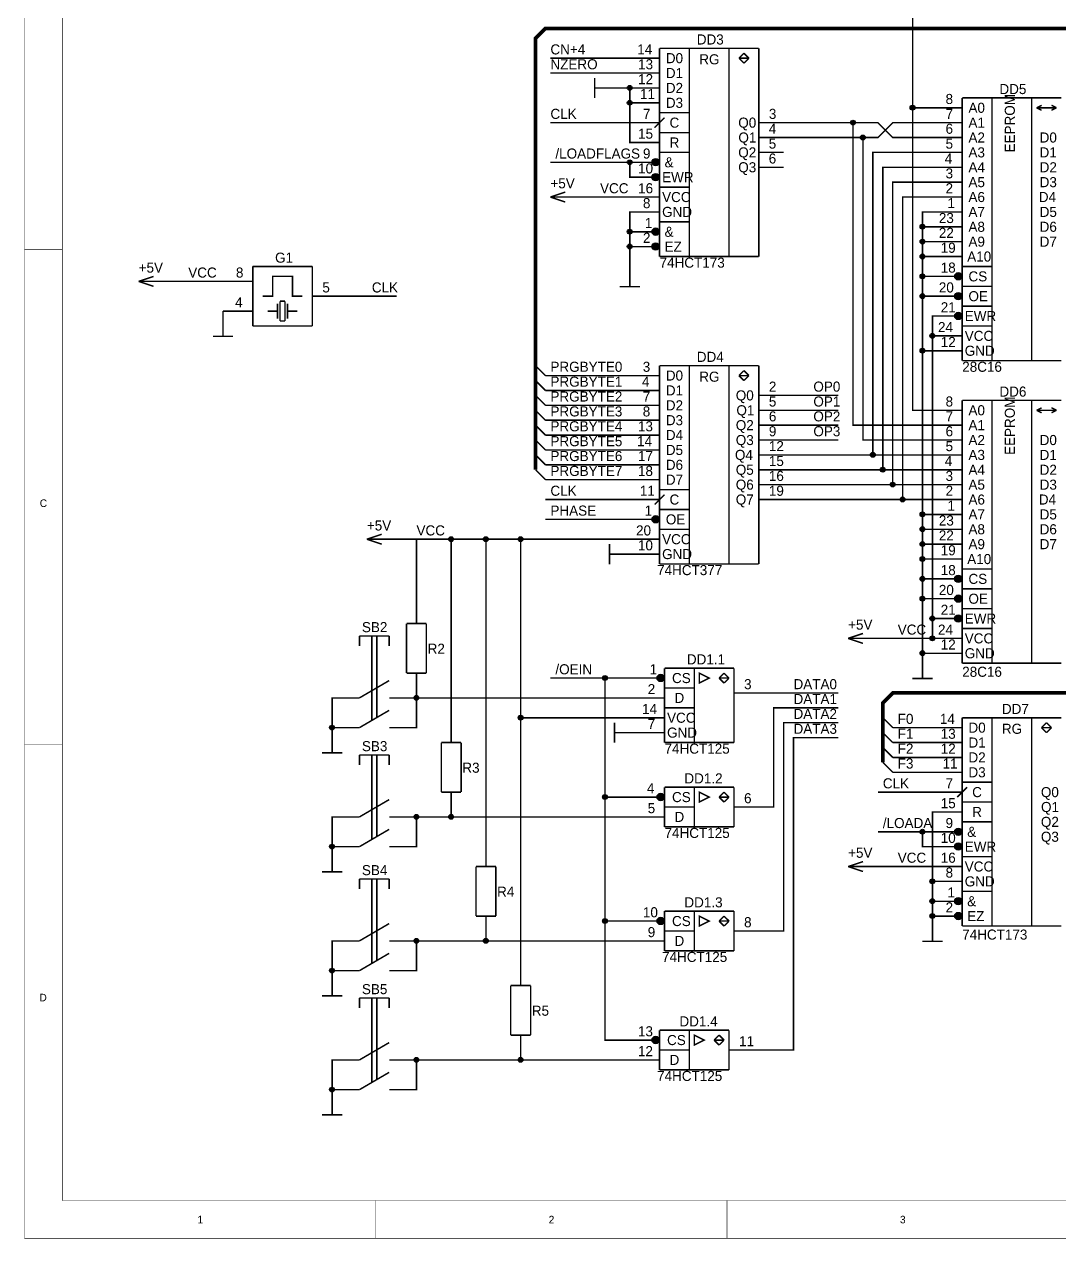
# Model space of a CAD drawing. Header units: millimetres. Extents: x 0 to 566, y 0 to 399.
# Drawn here: x 0 to 208.7, y 0 to 244.8 of the extents above; entities that cross this region are included whole.
import ezdxf

# ---------------------------------------------------------------- set-up
doc = ezdxf.new("R2010")
doc.units = ezdxf.units.MM
doc.layers.add('Sheet', color=255, linetype='Continuous')

msp = doc.modelspace()

# ---------------------------------------------------------------- linework, layer by layer
at = {"layer": 'Sheet'}
for points, const_width in [([(0, 398.78), (566.38, 398.78), (566.38, 0.04), (0, 0.04), (0, 398.78)], 0.0991), ([(7.62, 391.16), (558.76, 391.16), (558.76, 7.66), (7.62, 7.66), (7.62, 391.16)], 0.0991), ([(103, 155), (103, 242), (105, 244), (234, 244), (236, 246), (236, 300)], 0.749), ([(184, 167), (179, 167), (179, 265), (153, 265)], 0.3), ([(128, 240), (128, 198)], 0.3), ([(128, 240), (148, 240)], 0.3), ([(134, 240), (134, 198)], 0.3), ([(142, 240), (142, 198)], 0.3), ([(148, 240), (148, 198)], 0.3), ([(106, 238), (123, 238)], 0.3), ([(128, 238), (123, 238)], 0.3), ([(145, 239), (144, 238), (144, 238)], 0.3), ([(144, 238), (145, 237), (145, 237)], 0.3), ([(144, 238), (146, 238)], 0.3), ([(145, 239), (146, 238), (146, 238)], 0.3), ([(146, 238), (145, 237), (145, 237)], 0.3), ([(106, 235), (123, 235)], 0.3), ([(128, 235), (123, 235)], 0.3), ([(114.92, 234.03), (114.92, 229.97)], 0.3), ([(120, 232), (114.92, 232)], 0.3), ([(122, 232), (120, 232)], 0.3), ([(123, 221), (122, 221), (122, 232)], 0.3), ([(122, 232), (123, 232)], 0.3), ([(128, 232), (123, 232)], 0.3), ([(123, 229), (122, 229)], 0.3), ([(128, 229), (123, 229)], 0.3), ([(184, 228), (179, 228)], 0.3), ([(189, 228), (184, 228)], 0.3), ([(189, 230), (189, 177)], 0.3), ([(189, 230), (209, 230)], 0.3), ([(195, 230), (195, 177)], 0.3), ([(203, 230), (203, 177)], 0.3), ([(204, 228), (205, 228.5)], 0.3), ([(204, 228), (208, 228)], 0.3), ([(204, 228), (205, 227.5)], 0.3), ([(208, 228), (207, 228.5)], 0.3), ([(208, 228), (207, 227.5)], 0.3), ([(129, 226), (128.82, 225.82), (128.65, 225.65), (128.49, 225.49), (128.34, 225.34), (128.2, 225.2), (128.07, 225.07), (127.95, 224.95), (127.84, 224.84), (127.74, 224.74), (127.65, 224.65), (127.57, 224.57), (127.49, 224.49), (127.42, 224.42), (127.36, 224.36), (127.3, 224.3), (127.25, 224.25), (127.21, 224.21), (127.17, 224.17), (127.13, 224.13), (127.11, 224.11), (127.08, 224.08), (127.06, 224.06), (127.04, 224.04), (127.03, 224.03), (127.02, 224.02), (127.01, 224.01), (127.01, 224.01), (127, 224), (127, 224), (127, 224), (127, 224), (127, 224)], 0.3), ([(128, 227), (134, 227)], 0.3), ([(106, 225), (123, 225)], 0.3), ([(128, 225), (123, 225)], 0.3), ([(128, 223), (134, 223)], 0.3), ([(148, 225), (153, 225)], 0.3), ([(184, 222), (175, 222), (172, 225), (153, 225)], 0.3), ([(184, 225), (175, 225), (172, 222), (153, 222)], 0.3), ([(184, 164), (167, 164), (167, 225)], 0.3), ([(189, 225), (184, 225)], 0.3), ([(128, 221), (123, 221)], 0.3), ([(148, 222), (153, 222)], 0.3), ([(184, 161), (169, 161), (169, 222)], 0.3), ([(189, 222), (184, 222)], 0.3), ([(128, 219), (134, 219)], 0.3), ([(148, 219), (153, 219)], 0.3), ([(184, 219), (171, 219), (171, 158)], 0.3), ([(189, 219), (184, 219)], 0.3), ([(122, 217), (106, 217)], 0.3), ([(122, 217), (123, 217)], 0.3), ([(123, 214), (122, 214), (122, 217)], 0.3), ([(128, 217), (123, 217)], 0.3), ([(148, 216), (153, 216)], 0.3), ([(184, 216), (173, 216), (173, 155)], 0.3), ([(189, 216), (184, 216)], 0.3), ([(128, 214), (123, 214)], 0.3), ([(184, 213), (175, 213), (175, 152)], 0.3), ([(189, 213), (184, 213)], 0.3), ([(109, 211), (106, 210)], 0.3), ([(128, 212), (134, 212)], 0.3), ([(109, 209), (106, 210)], 0.3), ([(116, 210), (106, 210)], 0.3), ([(116, 210), (123, 210)], 0.3), ([(128, 210), (123, 210)], 0.3), ([(184, 210), (177, 210), (177, 149)], 0.3), ([(189, 210), (184, 210)], 0.3), ([(123, 207), (122, 207), (122, 197)], 0.3), ([(128, 207), (123, 207)], 0.3), ([(184, 207), (181, 207), (181, 179)], 0.3), ([(189, 207), (184, 207)], 0.3), ([(128, 205), (134, 205)], 0.3), ([(184, 204), (181, 204)], 0.3), ([(189, 204), (184, 204)], 0.3), ([(123, 203), (122, 203)], 0.3), ([(128, 203), (123, 203)], 0.3), ([(184, 201), (181, 201)], 0.3), ([(189, 201), (184, 201)], 0.3), ([(7.62, 199.39), (0, 199.39)], 0.0991), ([(123, 200), (122, 200)], 0.3), ([(128, 200), (123, 200)], 0.3), ([(46, 196), (58, 196)], 0.3), ([(46, 184), (46, 196)], 0.3), ([(58, 184), (58, 196)], 0.3), ([(122, 197), (122, 191.92)], 0.3), ([(128, 198), (148, 198)], 0.3), ([(184, 198), (181, 198)], 0.3), ([(189, 198), (184, 198)], 0.3), ([(189, 196), (195, 196)], 0.3), ([(26, 194), (23, 193)], 0.3), ([(48, 190), (50, 190), (50, 194), (54, 194), (54, 190), (56, 190)], 0.3), ([(184, 194), (181, 194)], 0.3), ([(189, 194), (184, 194)], 0.3), ([(26, 192), (23, 193)], 0.3), ([(33, 193), (23, 193)], 0.3), ([(33, 193), (41, 193)], 0.3), ([(46, 193), (41, 193)], 0.3), ([(119.97, 191.92), (124.03, 191.92)], 0.3), ([(189, 192), (195, 192)], 0.3), ([(51, 185.5), (51, 188.5)], 0.3), ([(51.5, 185), (51.5, 189)], 0.3), ([(51.5, 189), (52.5, 189)], 0.3), ([(52.5, 185), (52.5, 189)], 0.3), ([(53, 188.5), (53, 185.5)], 0.3), ([(58, 190), (63, 190)], 0.3), ([(75, 190), (63, 190)], 0.3), ([(184, 190), (181, 190)], 0.3), ([(189, 190), (184, 190)], 0.3), ([(41, 187), (40, 187)], 0.3), ([(40, 187), (40, 181.92)], 0.3), ([(46, 187), (41, 187)], 0.3), ([(51, 187), (49, 187)], 0.3), ([(53, 187), (55, 187)], 0.3), ([(184, 186), (183, 186), (183, 182)], 0.3), ([(189, 186), (184, 186)], 0.3), ([(189, 188), (195, 188)], 0.3), ([(46, 184), (58, 184)], 0.3), ([(51.5, 185), (52.5, 185)], 0.3), ([(189, 184), (195, 184)], 0.3), ([(37.97, 181.92), (42.03, 181.92)], 0.3), ([(183, 182), (184, 182)], 0.3), ([(183, 182), (183, 125)], 0.3), ([(189, 182), (184, 182)], 0.3), ([(181, 179), (184, 179)], 0.3), ([(181, 179), (181, 146)], 0.3), ([(189, 179), (184, 179)], 0.3), ([(189, 177), (209, 177)], 0.3), ([(105, 174), (103, 176)], 0.3), ([(123, 174), (105, 174)], 0.3), ([(128, 174), (123, 174)], 0.3), ([(128, 176), (128, 136)], 0.3), ([(128, 176), (148, 176)], 0.3), ([(134, 176), (134, 136)], 0.3), ([(142, 176), (142, 136)], 0.3), ([(145, 175), (144, 174), (144, 174)], 0.3), ([(144, 174), (145, 173), (145, 173)], 0.3), ([(144, 174), (146, 174)], 0.3), ([(145, 175), (146, 174), (146, 174)], 0.3), ([(146, 174), (145, 173), (145, 173)], 0.3), ([(148, 176), (148, 136)], 0.3), ([(105, 171), (103, 173)], 0.3), ([(105, 168), (103, 170)], 0.3), ([(123, 171), (105, 171)], 0.3), ([(128, 171), (123, 171)], 0.3), ([(148, 170), (153, 170)], 0.3), ([(153, 170), (164, 170)], 0.3), ([(303, 170), (303, 112), (301, 110), (175, 110), (173, 108), (173, 96)], 0.749), ([(189, 169), (189, 116)], 0.3), ([(189, 169), (209, 169)], 0.3), ([(195, 169), (195, 116)], 0.3), ([(203, 169), (203, 116)], 0.3), ([(105, 165), (103, 167)], 0.3), ([(123, 168), (105, 168)], 0.3), ([(128, 168), (123, 168)], 0.3), ([(148, 167), (153, 167)], 0.3), ([(153, 167), (164, 167)], 0.3), ([(189, 167), (184, 167)], 0.3), ([(204, 167), (205, 167.5)], 0.3), ([(204, 167), (208, 167)], 0.3), ([(204, 167), (205, 166.5)], 0.3), ([(208, 167), (207, 167.5)], 0.3), ([(208, 167), (207, 166.5)], 0.3), ([(105, 162), (103, 164)], 0.3), ([(123, 165), (105, 165)], 0.3), ([(128, 165), (123, 165)], 0.3), ([(148, 164), (153, 164)], 0.3), ([(153, 164), (164, 164)], 0.3), ([(189, 164), (184, 164)], 0.3), ([(123, 162), (105, 162)], 0.3), ([(128, 162), (123, 162)], 0.3), ([(105, 159), (103, 161)], 0.3), ([(148, 161), (153, 161)], 0.3), ([(153, 161), (164, 161)], 0.3), ([(189, 161), (184, 161)], 0.3), ([(105, 156), (103, 158)], 0.3), ([(123, 159), (105, 159)], 0.3), ([(128, 159), (123, 159)], 0.3), ([(148, 158), (153, 158)], 0.3), ([(171, 158), (153, 158)], 0.3), ([(171, 158), (184, 158)], 0.3), ([(189, 158), (184, 158)], 0.3), ([(105, 153), (103, 155)], 0.3), ([(123, 156), (105, 156)], 0.3), ([(128, 156), (123, 156)], 0.3), ([(148, 155), (153, 155)], 0.3), ([(173, 155), (153, 155)], 0.3), ([(173, 155), (184, 155)], 0.3), ([(189, 155), (184, 155)], 0.3), ([(123, 153), (105, 153)], 0.3), ([(128, 153), (123, 153)], 0.3), ([(148, 152), (153, 152)], 0.3), ([(175, 152), (153, 152)], 0.3), ([(175, 152), (184, 152)], 0.3), ([(189, 152), (184, 152)], 0.3), ([(129, 150), (128.82, 149.82), (128.65, 149.65), (128.49, 149.49), (128.34, 149.34), (128.2, 149.2), (128.07, 149.07), (127.95, 148.95), (127.84, 148.84), (127.74, 148.74), (127.65, 148.65), (127.57, 148.57), (127.49, 148.49), (127.42, 148.42), (127.36, 148.36), (127.3, 148.3), (127.25, 148.25), (127.21, 148.21), (127.17, 148.17), (127.13, 148.13), (127.11, 148.11), (127.08, 148.08), (127.06, 148.06), (127.04, 148.04), (127.03, 148.03), (127.02, 148.02), (127.01, 148.01), (127.01, 148.01), (127, 148), (127, 148), (127, 148), (127, 148), (127, 148)], 0.3), ([(128, 151), (134, 151)], 0.3), ([(105, 149), (123, 149)], 0.3), ([(128, 149), (123, 149)], 0.3), ([(128, 147), (134, 147)], 0.3), ([(148, 149), (153, 149)], 0.3), ([(177, 149), (153, 149)], 0.3), ([(177, 149), (184, 149)], 0.3), ([(189, 149), (184, 149)], 0.3), ([(123, 145), (105, 145)], 0.3), ([(128, 145), (123, 145)], 0.3), ([(181, 146), (184, 146)], 0.3), ([(181, 146), (181, 118)], 0.3), ([(189, 146), (184, 146)], 0.3), ([(72, 142), (69, 141)], 0.3), ([(128, 143), (134, 143)], 0.3), ([(184, 143), (181, 143)], 0.3), ([(189, 143), (184, 143)], 0.3), ([(72, 140), (69, 141)], 0.3), ([(79, 141), (69, 141)], 0.3), ([(123, 141), (79, 141), (79, 129)], 0.3), ([(86, 105), (86, 141)], 0.3), ([(93, 80), (93, 141)], 0.3), ([(100, 56), (100, 141)], 0.3), ([(117.92, 140.03), (117.92, 135.97)], 0.3), ([(128, 141), (123, 141)], 0.3), ([(184, 140), (181, 140)], 0.3), ([(189, 140), (184, 140)], 0.3), ([(123, 138), (117.92, 138)], 0.3), ([(128, 138), (123, 138)], 0.3), ([(184, 137), (181, 137)], 0.3), ([(189, 137), (184, 137)], 0.3), ([(128, 136), (148, 136)], 0.3), ([(189, 135), (195, 135)], 0.3), ([(184, 133), (181, 133)], 0.3), ([(189, 133), (184, 133)], 0.3), ([(189, 131), (195, 131)], 0.3), ([(79, 124), (79, 129)], 0.3), ([(184, 129), (181, 129)], 0.3), ([(189, 129), (184, 129)], 0.3), ([(183, 121), (183, 125)], 0.3), ([(183, 125), (184, 125)], 0.3), ([(189, 125), (184, 125)], 0.3), ([(189, 127), (195, 127)], 0.3), ([(81, 124), (77, 124)], 0.3), ([(77, 114), (77, 124)], 0.3), ([(81, 124), (81, 114)], 0.3), ([(189, 123), (195, 123)], 0.3), ([(67.5, 121.5), (67.5, 121.5), (73.5, 121.5)], 0.3), ([(67.5, 119.5), (67.5, 121.5)], 0.3), ([(70, 121.5), (70, 104.5)], 0.3), ([(71, 121.5), (71, 105)], 0.3), ([(73.5, 119.5), (73.5, 121.5)], 0.3), ([(169, 122), (166, 121)], 0.3), ([(169, 120), (166, 121)], 0.3), ([(176, 121), (166, 121)], 0.3), ([(183, 121), (176, 121)], 0.3), ([(184, 121), (183, 121)], 0.3), ([(189, 121), (184, 121)], 0.3), ([(181, 118), (181, 118)], 0.3), ([(181, 118), (184, 118)], 0.3), ([(181, 118), (181, 112.92)], 0.3), ([(189, 118), (184, 118)], 0.3), ([(129, 115), (129, 100)], 0.3), ([(129, 115), (143, 115)], 0.3), ([(135, 115), (135, 100)], 0.3), ([(143, 115), (143, 100)], 0.3), ([(189, 116), (209, 116)], 0.3), ([(67.5, 109), (73.5, 112.5)], 0.3), ([(81, 114), (77, 114)], 0.3), ([(79, 114), (79, 109)], 0.3), ([(117, 113), (106, 113)], 0.3), ([(124, 113), (117, 113)], 0.3), ([(117, 113), (117, 40), (123, 40)], 0.3), ([(129, 113), (124, 113)], 0.3), ([(136, 112), (138, 113), (136, 114), (136, 112)], 0.3), ([(141, 114), (140, 113), (140, 113)], 0.3), ([(140, 113), (141, 112), (141, 112)], 0.3), ([(140, 113), (142, 113)], 0.3), ([(141, 114), (142, 113), (142, 113)], 0.3), ([(142, 113), (141, 112), (141, 112)], 0.3), ([(178.97, 112.92), (183.03, 112.92)], 0.3), ([(129, 111), (135, 111)], 0.3), ([(62, 103), (62, 109), (65, 109), (65, 109)], 0.3), ([(67.5, 109), (65, 109)], 0.3), ([(73.5, 109), (76, 109)], 0.3), ([(79, 109), (76, 109), (76, 109)], 0.3), ([(79, 109), (79, 103), (76, 103)], 0.3), ([(124, 109), (79, 109)], 0.3), ([(129, 109), (124, 109)], 0.3), ([(143, 110), (148, 110)], 0.3), ([(148, 110), (164, 110)], 0.3), ([(67.5, 103), (73.5, 106.5)], 0.3), ([(129, 107), (135, 107)], 0.3), ([(148, 87), (151, 87), (151, 107), (164, 107)], 0.3), ([(62, 103), (62, 97.92)], 0.3), ([(65, 103), (62, 103)], 0.3), ([(67.5, 103), (65, 103)], 0.3), ([(73.5, 103), (76, 103)], 0.3), ([(86, 100), (86, 105)], 0.3), ([(124, 105), (100, 105)], 0.3), ([(118.92, 104.03), (118.92, 99.97)], 0.3), ([(129, 105), (124, 105)], 0.3), ([(148, 62), (153, 62), (153, 104), (164, 104)], 0.3), ([(173, 105), (175, 103)], 0.3), ([(175, 103), (184, 103)], 0.3), ([(189, 103), (184, 103)], 0.3), ([(189, 105), (189, 63)], 0.3), ([(189, 105), (209, 105)], 0.3), ([(195, 105), (195, 63)], 0.3), ([(203, 105), (203, 63)], 0.3), ([(206, 104), (205, 103), (205, 103)], 0.3), ([(205, 103), (206, 102), (206, 102)], 0.3), ([(205, 103), (207, 103)], 0.3), ([(206, 104), (207, 103), (207, 103)], 0.3), ([(207, 103), (206, 102), (206, 102)], 0.3), ([(124, 102), (118.92, 102)], 0.3), ([(129, 102), (124, 102)], 0.3), ([(147, 38), (155, 38), (155, 101), (164, 101)], 0.3), ([(173, 102), (175, 100)], 0.3), ([(7.62, 99.69), (0, 99.69)], 0.0991), ([(59.97, 97.92), (64.03, 97.92)], 0.3), ([(88, 100), (84, 100)], 0.3), ([(84, 90), (84, 100)], 0.3), ([(88, 100), (88, 90)], 0.3), ([(129, 100), (143, 100)], 0.3), ([(173, 99), (175, 97)], 0.3), ([(175, 100), (184, 100)], 0.3), ([(189, 100), (184, 100)], 0.3), ([(67.5, 97.5), (67.5, 97.5), (73.5, 97.5)], 0.3), ([(67.5, 95.5), (67.5, 97.5)], 0.3), ([(70, 97.5), (70, 80.5)], 0.3), ([(71, 97.5), (71, 81)], 0.3), ([(73.5, 95.5), (73.5, 97.5)], 0.3), ([(173, 96), (175, 94)], 0.3), ([(175, 97), (184, 97)], 0.3), ([(189, 97), (184, 97)], 0.3), ([(175, 94), (184, 94)], 0.3), ([(189, 94), (184, 94)], 0.3), ([(129, 91), (129, 83)], 0.3), ([(129, 91), (143, 91)], 0.3), ([(135, 91), (135, 83)], 0.3), ([(143, 91), (143, 83)], 0.3), ([(190, 91), (189.82, 90.82), (189.65, 90.65), (189.49, 90.49), (189.34, 90.34), (189.2, 90.2), (189.07, 90.07), (188.95, 89.95), (188.84, 89.84), (188.74, 89.74), (188.65, 89.65), (188.57, 89.57), (188.49, 89.49), (188.42, 89.42), (188.36, 89.36), (188.3, 89.3), (188.25, 89.25), (188.21, 89.21), (188.17, 89.17), (188.13, 89.13), (188.11, 89.11), (188.08, 89.08), (188.06, 89.06), (188.04, 89.04), (188.03, 89.03), (188.02, 89.02), (188.01, 89.01), (188.01, 89.01), (188, 89), (188, 89), (188, 89), (188, 89), (188, 89)], 0.3), ([(189, 92), (195, 92)], 0.3), ([(67.5, 85), (73.5, 88.5)], 0.3), ([(88, 90), (84, 90)], 0.3), ([(86, 90), (86, 85)], 0.3), ([(124, 89), (117, 89)], 0.3), ([(129, 89), (124, 89)], 0.3), ([(136, 88), (138, 89), (136, 90), (136, 88)], 0.3), ([(141, 90), (140, 89), (140, 89)], 0.3), ([(140, 89), (141, 88), (141, 88)], 0.3), ([(140, 89), (142, 89)], 0.3), ([(141, 90), (142, 89), (142, 89)], 0.3), ([(142, 89), (141, 88), (141, 88)], 0.3), ([(172, 90), (184, 90)], 0.3), ([(189, 90), (184, 90)], 0.3), ([(129, 87), (135, 87)], 0.3), ([(143, 87), (148, 87)], 0.3), ([(184, 86), (183, 86), (183, 65)], 0.3), ([(189, 86), (184, 86)], 0.3), ([(189, 88), (195, 88)], 0.3), ([(62, 79), (62, 85), (65, 85), (65, 85)], 0.3), ([(67.5, 85), (65, 85)], 0.3), ([(73.5, 85), (76, 85)], 0.3), ([(76, 79), (79, 79), (79, 85)], 0.3), ([(79, 85), (76, 85), (76, 85)], 0.3), ([(79, 85), (124, 85), (124, 85)], 0.3), ([(129, 85), (124, 85)], 0.3), ([(189, 84), (195, 84)], 0.3), ([(67.5, 79), (73.5, 82.5)], 0.3), ([(129, 83), (143, 83)], 0.3), ([(184, 82), (172, 82)], 0.3), ([(184, 79), (181, 79), (181, 79), (181, 82)], 0.3), ([(189, 82), (184, 82)], 0.3), ([(62, 79), (62, 73.92)], 0.3), ([(65, 79), (62, 79)], 0.3), ([(67.5, 79), (65, 79)], 0.3), ([(73.5, 79), (76, 79)], 0.3), ([(93, 75), (93, 80)], 0.3), ([(189, 79), (184, 79)], 0.3), ([(169, 76), (166, 75)], 0.3), ([(189, 77), (195, 77)], 0.3), ([(59.97, 73.92), (64.03, 73.92)], 0.3), ([(95, 75), (91, 75)], 0.3), ([(91, 65), (91, 75)], 0.3), ([(95, 75), (95, 65)], 0.3), ([(169, 74), (166, 75)], 0.3), ([(176, 75), (166, 75)], 0.3), ([(184, 75), (176, 75)], 0.3), ([(189, 75), (184, 75)], 0.3), ([(67.5, 72.5), (67.5, 72.5), (73.5, 72.5)], 0.3), ([(67.5, 70.5), (67.5, 72.5)], 0.3), ([(70, 72.5), (70, 55.5)], 0.3), ([(71, 72.5), (71, 56)], 0.3), ([(73.5, 70.5), (73.5, 72.5)], 0.3), ([(184, 72), (183, 72)], 0.3), ([(189, 72), (184, 72)], 0.3), ([(189, 70), (195, 70)], 0.3), ([(129, 66), (129, 58)], 0.3), ([(129, 66), (143, 66)], 0.3), ([(135, 66), (135, 58)], 0.3), ([(143, 66), (143, 58)], 0.3), ([(184, 68), (183, 68)], 0.3), ([(189, 68), (184, 68)], 0.3), ([(95, 65), (91, 65)], 0.3), ([(93, 65), (93, 60)], 0.3), ([(124, 64), (117, 64)], 0.3), ([(129, 64), (124, 64)], 0.3), ([(136, 63), (138, 64), (136, 65), (136, 63)], 0.3), ([(141, 65), (140, 64), (140, 64)], 0.3), ([(140, 64), (141, 63), (141, 63)], 0.3), ([(140, 64), (142, 64)], 0.3), ([(141, 65), (142, 64), (142, 64)], 0.3), ([(142, 64), (141, 63), (141, 63)], 0.3), ([(183, 65), (183, 59.92)], 0.3), ([(183, 65), (184, 65)], 0.3), ([(189, 65), (184, 65)], 0.3), ([(67.5, 60), (73.5, 63.5)], 0.3), ([(129, 62), (135, 62)], 0.3), ([(143, 62), (148, 62)], 0.3), ([(189, 63), (209, 63)], 0.3), ([(62, 54), (62, 60), (65, 60), (65, 60)], 0.3), ([(67.5, 60), (65, 60)], 0.3), ([(73.5, 60), (76, 60)], 0.3), ([(79, 60), (79, 60), (76, 60), (76, 60)], 0.3), ([(76, 54), (79, 54), (79, 60)], 0.3), ([(79, 60), (124, 60)], 0.3), ([(129, 60), (124, 60)], 0.3), ([(180.97, 59.92), (185.03, 59.92)], 0.3), ([(67.5, 54), (73.5, 57.5)], 0.3), ([(129, 58), (143, 58)], 0.3), ([(62, 54), (62, 48.92)], 0.3), ([(65, 54), (62, 54)], 0.3), ([(67.5, 54), (65, 54)], 0.3), ([(73.5, 54), (76, 54)], 0.3), ([(100, 51), (100, 56)], 0.3), ([(59.97, 48.92), (64.03, 48.92)], 0.3), ([(102, 51), (98, 51)], 0.3), ([(98, 41), (98, 51)], 0.3), ([(102, 51), (102, 41)], 0.3), ([(67.5, 48.5), (67.5, 48.5), (73.5, 48.5)], 0.3), ([(67.5, 46.5), (67.5, 48.5)], 0.3), ([(70, 48.5), (70, 31.5)], 0.3), ([(71, 48.5), (71, 32)], 0.3), ([(73.5, 46.5), (73.5, 48.5)], 0.3), ([(128, 42), (128, 34)], 0.3), ([(128, 42), (142, 42)], 0.3), ([(134, 42), (134, 34)], 0.3), ([(142, 42), (142, 34)], 0.3), ([(67.5, 36), (73.5, 39.5)], 0.3), ([(102, 41), (98, 41)], 0.3), ([(100, 41), (100, 36)], 0.3), ([(128, 40), (123, 40)], 0.3), ([(135, 39), (137, 40), (135, 41), (135, 39)], 0.3), ([(140, 41), (139, 40), (139, 40)], 0.3), ([(139, 40), (140, 39), (140, 39)], 0.3), ([(139, 40), (141, 40)], 0.3), ([(140, 41), (141, 40), (141, 40)], 0.3), ([(141, 40), (140, 39), (140, 39)], 0.3), ([(128, 38), (134, 38)], 0.3), ([(142, 38), (147, 38)], 0.3), ([(62, 30), (62, 36), (65, 36), (65, 36)], 0.3), ([(67.5, 36), (65, 36)], 0.3), ([(73.5, 36), (76, 36)], 0.3), ([(76, 30), (79, 30), (79, 36)], 0.3), ([(79, 36), (76, 36), (76, 36)], 0.3), ([(79, 36), (123, 36)], 0.3), ([(128, 36), (123, 36)], 0.3), ([(67.5, 30), (73.5, 33.5)], 0.3), ([(128, 34), (142, 34)], 0.3), ([(62, 30), (62, 24.92)], 0.3), ([(65, 30), (62, 30)], 0.3), ([(67.5, 30), (65, 30)], 0.3), ([(73.5, 30), (76, 30)], 0.3), ([(59.97, 24.92), (64.03, 24.92)], 0.3), ([(70.8, 7.62), (70.8, 0)], 0.0991), ([(141.6, 7.62), (141.6, 0)], 0.0991)]:
    msp.add_lwpolyline(points, dxfattribs=dict(at, const_width=const_width))
for points, const_width in [([(121.75, 232, 1), (122.25, 232, 1)], 0.508), ([(121.75, 229, 1), (122.25, 229, 1)], 0.508), ([(178.75, 228, 1), (179.25, 228, 1)], 0.508), ([(166.75, 225, 1), (167.25, 225, 1)], 0.508), ([(168.75, 222, 1), (169.25, 222, 1)], 0.508), ([(121.75, 217, 1), (122.25, 217, 1)], 0.508), ([(126.86, 217, 1), (127.62, 217, 1)], 0.762), ([(126.86, 214, 1), (127.62, 214, 1)], 0.762), ([(121.75, 203, 1), (122.25, 203, 1)], 0.508), ([(126.86, 203, 1), (127.62, 203, 1)], 0.762), ([(180.75, 204, 1), (181.25, 204, 1)], 0.508), ([(180.75, 201, 1), (181.25, 201, 1)], 0.508), ([(121.75, 200, 1), (122.25, 200, 1)], 0.508), ([(126.86, 200, 1), (127.62, 200, 1)], 0.762), ([(180.75, 198, 1), (181.25, 198, 1)], 0.508), ([(180.75, 194, 1), (181.25, 194, 1)], 0.508), ([(187.86, 194, 1), (188.62, 194, 1)], 0.762), ([(180.75, 190, 1), (181.25, 190, 1)], 0.508), ([(187.86, 190, 1), (188.62, 190, 1)], 0.762), ([(187.86, 186, 1), (188.62, 186, 1)], 0.762), ([(182.75, 182, 1), (183.25, 182, 1)], 0.508), ([(180.75, 179, 1), (181.25, 179, 1)], 0.508), ([(170.75, 158, 1), (171.25, 158, 1)], 0.508), ([(172.75, 155, 1), (173.25, 155, 1)], 0.508), ([(174.75, 152, 1), (175.25, 152, 1)], 0.508), ([(176.75, 149, 1), (177.25, 149, 1)], 0.508), ([(126.86, 145, 1), (127.62, 145, 1)], 0.762), ([(180.75, 146, 1), (181.25, 146, 1)], 0.508), ([(180.75, 143, 1), (181.25, 143, 1)], 0.508), ([(85.75, 141, 1), (86.25, 141, 1)], 0.508), ([(92.75, 141, 1), (93.25, 141, 1)], 0.508), ([(99.75, 141, 1), (100.25, 141, 1)], 0.508), ([(180.75, 140, 1), (181.25, 140, 1)], 0.508), ([(180.75, 137, 1), (181.25, 137, 1)], 0.508), ([(180.75, 133, 1), (181.25, 133, 1)], 0.508), ([(187.86, 133, 1), (188.62, 133, 1)], 0.762), ([(180.75, 129, 1), (181.25, 129, 1)], 0.508), ([(187.86, 129, 1), (188.62, 129, 1)], 0.762), ([(182.75, 125, 1), (183.25, 125, 1)], 0.508), ([(187.86, 125, 1), (188.62, 125, 1)], 0.762), ([(182.75, 121, 1), (183.25, 121, 1)], 0.508), ([(180.75, 118, 1), (181.25, 118, 1)], 0.508), ([(116.75, 113, 1), (117.25, 113, 1)], 0.508), ([(127.86, 113, 1), (128.62, 113, 1)], 0.762), ([(78.75, 109, 1), (79.25, 109, 1)], 0.508), ([(99.75, 105, 1), (100.25, 105, 1)], 0.508), ([(61.75, 103, 1), (62.25, 103, 1)], 0.508), ([(116.75, 89, 1), (117.25, 89, 1)], 0.508), ([(127.86, 89, 1), (128.62, 89, 1)], 0.762), ([(78.75, 85, 1), (79.25, 85, 1)], 0.508), ([(85.75, 85, 1), (86.25, 85, 1)], 0.508), ([(180.75, 82, 1), (181.25, 82, 1)], 0.508), ([(187.86, 82, 1), (188.62, 82, 1)], 0.762), ([(61.75, 79, 1), (62.25, 79, 1)], 0.508), ([(187.86, 79, 1), (188.62, 79, 1)], 0.762), ([(182.75, 72, 1), (183.25, 72, 1)], 0.508), ([(187.86, 68, 1), (188.62, 68, 1)], 0.762), ([(182.75, 68, 1), (183.25, 68, 1)], 0.508), ([(116.75, 64, 1), (117.25, 64, 1)], 0.508), ([(127.86, 64, 1), (128.62, 64, 1)], 0.762), ([(182.75, 65, 1), (183.25, 65, 1)], 0.508), ([(187.86, 65, 1), (188.62, 65, 1)], 0.762), ([(78.75, 60, 1), (79.25, 60, 1)], 0.508), ([(92.75, 60, 1), (93.25, 60, 1)], 0.508), ([(61.75, 54, 1), (62.25, 54, 1)], 0.508), ([(126.86, 40, 1), (127.62, 40, 1)], 0.762), ([(78.75, 36, 1), (79.25, 36, 1)], 0.508), ([(99.75, 36, 1), (100.25, 36, 1)], 0.508), ([(61.75, 30, 1), (62.25, 30, 1)], 0.508)]:
    msp.add_lwpolyline(points, format="xyb", close=True, dxfattribs=dict(at, const_width=const_width))
for centre in [(176.98, 149.02), (176.98, 149.02), (176.98, 149.02), (176.98, 149.02), (176.98, 149.02), (176.98, 149.02), (116.98, 113.02), (116.98, 113.02), (116.98, 113.02), (116.98, 113.02), (116.98, 113.02), (116.98, 113.02)]:
    msp.add_circle(centre, 0.487, dxfattribs=at)
for centre, major_axis, ratio in [((121.98, 232.02), (0, 0.487), 0.997257), ((121.98, 232.02), (0, 0.487), 0.997257), ((121.98, 232.02), (0, 0.487), 0.997257), ((121.98, 232.02), (0, 0.487), 0.997257), ((121.98, 232.02), (0, 0.487), 0.997257), ((121.98, 232.02), (0, 0.487), 0.997257), ((121.98, 229.02), (0, 0.487), 0.997267), ((121.98, 229.02), (0, 0.487), 0.997267), ((178.98, 228.02), (0, 0.487), 0.999969), ((178.98, 228.02), (0, 0.487), 0.999969), ((166.98, 225.02), (0, 0.487), 0.999979), ((166.98, 225.02), (0, 0.487), 0.999979), ((168.98, 222.02), (0, 0.487), 0.999979), ((168.98, 222.02), (0, 0.487), 0.999979), ((121.98, 217.02), (0, 0.487), 0.997257), ((121.98, 217.02), (0, 0.487), 0.997257), ((121.98, 217.02), (0, 0.487), 0.997257), ((121.98, 217.02), (0, 0.487), 0.997257), ((121.98, 217.02), (0, 0.487), 0.997257), ((121.98, 217.02), (0, 0.487), 0.997257), ((127.22, 217.02), (0, 0.741), 0.999979), ((127.22, 214.02), (0, 0.741), 0.999979), ((121.98, 203.02), (0, 0.487), 0.997257), ((121.98, 203.02), (0, 0.487), 0.997257), ((127.22, 203.02), (0, 0.741), 0.999993), ((180.98, 204.02), (0, 0.487), 0.999979), ((180.98, 204.02), (0, 0.487), 0.999979), ((180.98, 201.02), (0, 0.487), 0.999979), ((180.98, 201.02), (0, 0.487), 0.999979), ((121.98, 200.02), (0, 0.486), 0.99999), ((121.98, 200.02), (0, 0.486), 0.99999), ((127.22, 200.02), (0.741, 0), 0.998225), ((180.98, 198.02), (0, 0.487), 0.999979), ((180.98, 198.02), (0, 0.487), 0.999979), ((180.98, 194.02), (0.487, 0), 0.997309), ((180.98, 194.02), (0.487, 0), 0.997309), ((188.22, 194.02), (0.741, 0), 0.998245), ((180.98, 190.02), (0, 0.487), 0.999979), ((180.98, 190.02), (0, 0.487), 0.999979), ((188.22, 190.02), (0, 0.741), 0.999973), ((188.22, 186.02), (0, 0.741), 0.999973), ((182.98, 182.02), (0.487, 0), 0.997288), ((182.98, 182.02), (0.487, 0), 0.997288), ((182.98, 182.02), (0.487, 0), 0.997288), ((182.98, 182.02), (0.487, 0), 0.997288), ((182.98, 182.02), (0.487, 0), 0.997288), ((182.98, 182.02), (0.487, 0), 0.997288), ((180.98, 179.02), (0, 0.487), 0.999979), ((180.98, 179.02), (0, 0.487), 0.999979), ((180.98, 179.02), (0, 0.487), 0.999979), ((180.98, 179.02), (0, 0.487), 0.999979), ((180.98, 179.02), (0, 0.487), 0.999979), ((180.98, 179.02), (0, 0.487), 0.999979), ((170.98, 158.02), (0.487, 0), 0.997309), ((170.98, 158.02), (0.487, 0), 0.997309), ((170.98, 158.02), (0.487, 0), 0.997309), ((170.98, 158.02), (0.487, 0), 0.997309), ((170.98, 158.02), (0.487, 0), 0.997309), ((170.98, 158.02), (0.487, 0), 0.997309), ((172.98, 155.02), (0, 0.487), 0.999979), ((172.98, 155.02), (0, 0.487), 0.999979), ((172.98, 155.02), (0, 0.487), 0.999979), ((172.98, 155.02), (0, 0.487), 0.999979), ((172.98, 155.02), (0, 0.487), 0.999979), ((172.98, 155.02), (0, 0.487), 0.999979), ((174.98, 152.02), (0.487, 0), 0.997309), ((174.98, 152.02), (0.487, 0), 0.997309), ((174.98, 152.02), (0.487, 0), 0.997309), ((174.98, 152.02), (0.487, 0), 0.997309), ((174.98, 152.02), (0.487, 0), 0.997309), ((174.98, 152.02), (0.487, 0), 0.997309), ((127.22, 145.02), (0, 0.741), 0.999979), ((180.98, 146.02), (0.487, 0), 0.997288), ((180.98, 146.02), (0.487, 0), 0.997288), ((180.98, 146.02), (0.487, 0), 0.997288), ((180.98, 146.02), (0.487, 0), 0.997288), ((180.98, 146.02), (0.487, 0), 0.997288), ((180.98, 146.02), (0.487, 0), 0.997288), ((180.98, 143.02), (0, 0.487), 0.999979), ((180.98, 143.02), (0, 0.487), 0.999979), ((85.98, 141.02), (0, 0.487), 0.999979), ((85.98, 141.02), (0, 0.487), 0.999979), ((92.98, 141.02), (0, 0.487), 0.999979), ((92.98, 141.02), (0, 0.487), 0.999979), ((99.98, 141.02), (0, 0.487), 0.999979), ((99.98, 141.02), (0, 0.487), 0.999979), ((180.98, 140.02), (0, 0.487), 0.999979), ((180.98, 140.02), (0, 0.487), 0.999979), ((180.98, 137.02), (0, 0.487), 0.999979), ((180.98, 137.02), (0, 0.487), 0.999979), ((180.98, 133.02), (0, 0.487), 0.999979), ((180.98, 133.02), (0, 0.487), 0.999979), ((188.22, 133.02), (0, 0.741), 0.999973), ((180.98, 129.02), (0, 0.487), 0.999979), ((180.98, 129.02), (0, 0.487), 0.999979), ((188.22, 129.02), (0, 0.741), 0.999973), ((182.98, 125.02), (0, 0.487), 0.999979), ((182.98, 125.02), (0, 0.487), 0.999979), ((182.98, 125.02), (0, 0.487), 0.999979), ((182.98, 125.02), (0, 0.487), 0.999979), ((182.98, 125.02), (0, 0.487), 0.999979), ((182.98, 125.02), (0, 0.487), 0.999979), ((188.22, 125.02), (0, 0.741), 0.999973), ((182.98, 121.02), (0, 0.487), 0.999979), ((182.98, 121.02), (0, 0.487), 0.999979), ((182.98, 121.02), (0, 0.487), 0.999979), ((182.98, 121.02), (0, 0.487), 0.999979), ((182.98, 121.02), (0, 0.487), 0.999979), ((182.98, 121.02), (0, 0.487), 0.999979), ((180.98, 118.02), (0, 0.487), 0.999979), ((180.98, 118.02), (0, 0.487), 0.999979), ((180.98, 118.02), (0, 0.487), 0.999979), ((180.98, 118.02), (0, 0.487), 0.999979), ((180.98, 118.02), (0, 0.487), 0.999979), ((180.98, 118.02), (0, 0.487), 0.999979), ((128.22, 113.02), (0, 0.741), 0.998204), ((78.98, 109.02), (0, 0.487), 0.999979), ((78.98, 109.02), (0, 0.487), 0.999979), ((78.98, 109.02), (0, 0.487), 0.999979), ((78.98, 109.02), (0, 0.487), 0.999979), ((78.98, 109.02), (0, 0.487), 0.999979), ((78.98, 109.02), (0, 0.487), 0.999979), ((78.98, 109.02), (0, 0.487), 0.999979), ((78.98, 109.02), (0, 0.487), 0.999979), ((78.98, 109.02), (0, 0.487), 0.999979), ((99.98, 105.02), (0, 0.487), 0.999979), ((99.98, 105.02), (0, 0.487), 0.999979), ((61.98, 103.02), (0, 0.487), 0.999979), ((61.98, 103.02), (0, 0.487), 0.999979), ((61.98, 103.02), (0, 0.487), 0.999979), ((61.98, 103.02), (0, 0.487), 0.999979), ((61.98, 103.02), (0, 0.487), 0.999979), ((61.98, 103.02), (0, 0.487), 0.999979), ((116.98, 89.02), (0, 0.487), 0.999979), ((116.98, 89.02), (0, 0.487), 0.999979), ((128.22, 89.02), (0, 0.741), 0.99819), ((78.98, 85.02), (0, 0.487), 0.999979), ((78.98, 85.02), (0, 0.487), 0.999979), ((78.98, 85.02), (0, 0.487), 0.999979), ((78.98, 85.02), (0, 0.487), 0.999979), ((78.98, 85.02), (0, 0.487), 0.999979), ((78.98, 85.02), (0, 0.487), 0.999979), ((85.98, 85.02), (0, 0.487), 0.999979), ((85.98, 85.02), (0, 0.487), 0.999979), ((85.98, 85.02), (0, 0.487), 0.999979), ((180.98, 82.02), (0, 0.487), 0.999979), ((180.98, 82.02), (0, 0.487), 0.999979), ((188.22, 82.02), (0, 0.741), 0.999973), ((61.98, 79.02), (0, 0.487), 0.999979), ((61.98, 79.02), (0, 0.487), 0.999979), ((61.98, 79.02), (0, 0.487), 0.999979), ((61.98, 79.02), (0, 0.487), 0.999979), ((61.98, 79.02), (0, 0.487), 0.999979), ((61.98, 79.02), (0, 0.487), 0.999979), ((188.22, 79.02), (0, 0.741), 0.999973), ((182.98, 72.02), (0, 0.487), 0.999979), ((182.98, 72.02), (0, 0.487), 0.999979), ((188.22, 68.02), (0, 0.741), 0.999973), ((182.98, 68.02), (0, 0.487), 0.999979), ((182.98, 68.02), (0, 0.487), 0.999979), ((116.98, 64.02), (0, 0.487), 0.999979), ((116.98, 64.02), (0, 0.487), 0.999979), ((128.22, 64.02), (0, 0.741), 0.99819), ((182.98, 65.02), (0, 0.487), 0.999979), ((182.98, 65.02), (0, 0.487), 0.999979), ((182.98, 65.02), (0, 0.487), 0.999979), ((182.98, 65.02), (0, 0.487), 0.999979), ((182.98, 65.02), (0, 0.487), 0.999979), ((182.98, 65.02), (0, 0.487), 0.999979), ((188.22, 65.02), (0, 0.741), 0.999973), ((78.98, 60.02), (0, 0.487), 0.999979), ((78.98, 60.02), (0, 0.487), 0.999979), ((78.98, 60.02), (0, 0.487), 0.999979), ((78.98, 60.02), (0, 0.487), 0.999979), ((78.98, 60.02), (0, 0.487), 0.999979), ((78.98, 60.02), (0, 0.487), 0.999979), ((92.98, 60.02), (0, 0.487), 0.999979), ((92.98, 60.02), (0, 0.487), 0.999979), ((92.98, 60.02), (0, 0.487), 0.999979), ((61.98, 54.02), (0, 0.487), 0.999979), ((61.98, 54.02), (0, 0.487), 0.999979), ((61.98, 54.02), (0, 0.487), 0.999979), ((61.98, 54.02), (0, 0.487), 0.999979), ((61.98, 54.02), (0, 0.487), 0.999979), ((61.98, 54.02), (0, 0.487), 0.999979), ((127.22, 40.02), (0, 0.741), 0.999979), ((78.98, 36.02), (0, 0.487), 0.999979), ((78.98, 36.02), (0, 0.487), 0.999979), ((78.98, 36.02), (0, 0.487), 0.999979), ((78.98, 36.02), (0, 0.487), 0.999979), ((78.98, 36.02), (0, 0.487), 0.999979), ((78.98, 36.02), (0, 0.487), 0.999979), ((99.98, 36.02), (0, 0.487), 0.999979), ((99.98, 36.02), (0, 0.487), 0.999979), ((99.98, 36.02), (0, 0.487), 0.999979), ((61.98, 30.02), (0, 0.487), 0.999979), ((61.98, 30.02), (0, 0.487), 0.999979), ((61.98, 30.02), (0, 0.487), 0.999979), ((61.98, 30.02), (0, 0.487), 0.999979), ((61.98, 30.02), (0, 0.487), 0.999979), ((61.98, 30.02), (0, 0.487), 0.999979)]:
    msp.add_ellipse(centre, major_axis=major_axis, ratio=ratio, dxfattribs=at)

# ---------------------------------------------------------------- texts
for s, height, p in [('DD3', 2.032, (135.5, 240.76)), ('CN+4', 2.032, (106, 238.76)), ('14', 2.032, (123.5, 238.76)), ('NZERO', 2.032, (106, 235.76)), ('13', 2.032, (123.67, 235.76)), ('D0', 2.032, (129.26, 236.99)), ('RG', 2.032, (136, 236.76)), ('D1', 2.032, (129.26, 233.99)), ('12', 2.032, (123.67, 232.76)), ('D2', 2.032, (129.26, 230.99)), ('DD5', 2.032, (196.5, 230.76)), ('11', 2.032, (124.05, 229.76)), ('8', 2.03, (185.65, 228.76)), ('CLK', 2.032, (106, 225.76)), ('7', 2.03, (124.65, 225.76)), ('D3', 2.032, (129.26, 227.99)), ('3', 2.03, (150.03, 225.76)), ('7', 2.03, (185.65, 225.76)), ('A0', 2.032, (190.26, 226.99)), ('C', 2.03, (130.01, 223.99)), ('Q0', 2.032, (143.86, 223.99)), ('A1', 2.032, (190.26, 223.99)), ('15', 2.032, (123.67, 221.76)), ('Q1', 2.032, (143.89, 220.99)), ('4', 2.03, (150, 222.76)), ('6', 2.03, (185.65, 222.76)), ('A2', 2.032, (190.26, 220.99)), ('D0', 2.032, (204.61, 220.99)), ('R', 2.03, (130.01, 219.99)), ('5', 2.03, (150, 219.76)), ('5', 2.03, (185.65, 219.76)), ('/LOADFLAGS', 2.032, (107, 217.76)), ('9', 2.03, (124.65, 217.76)), ('&', 2.03, (129.01, 215.99)), ('Q2', 2.032, (143.86, 217.99)), ('6', 2.03, (150, 216.76)), ('4', 2.03, (185.48, 216.76)), ('A3', 2.032, (190.26, 217.99)), ('D1', 2.032, (204.59, 217.99)), ('10', 2.032, (123.67, 214.76)), ('Q3', 2.032, (143.86, 214.99)), ('3', 2.03, (185.65, 213.76)), ('A4', 2.032, (190.26, 214.99)), ('D2', 2.032, (204.61, 214.99)), ('+5V', 2.032, (106, 211.76)), ('EWR', 2.032, (128.51, 212.99)), ('A5', 2.032, (190.26, 211.99)), ('D3', 2.032, (204.61, 211.99)), ('VCC', 2.032, (116, 210.76)), ('16', 2.032, (123.67, 210.76)), ('VCC', 2.032, (128.51, 208.99)), ('2', 2.03, (185.65, 210.76)), ('A6', 2.032, (190.26, 208.99)), ('D4', 2.032, (204.44, 208.99)), ('8', 2.03, (124.65, 207.76)), ('1', 2.03, (186.03, 207.76)), ('1', 2.03, (125.03, 203.76)), ('GND', 2.032, (128.51, 205.99)), ('23', 2.032, (184.29, 204.76)), ('A7', 2.032, (190.26, 205.99)), ('D5', 2.032, (204.61, 205.99)), ('&', 2.03, (129.01, 201.99)), ('22', 2.032, (184.29, 201.76)), ('A8', 2.032, (190.26, 202.99)), ('D6', 2.032, (204.61, 202.99)), ('2', 2.03, (124.65, 200.76)), ('EZ', 2.032, (129.01, 198.99)), ('19', 2.032, (184.67, 198.76)), ('A9', 2.032, (190.26, 199.99)), ('D7', 2.032, (204.61, 199.99)), ('G1', 2.032, (50.5, 196.76)), ('A10', 2.032, (190.01, 196.99)), ('+5V', 2.032, (23, 194.76)), ('74HCT173', 2.032, (128, 195.76)), ('18', 2.032, (184.67, 194.76)), ('VCC', 2.032, (33, 193.76)), ('8', 2.03, (42.61, 193.76)), ('CS', 2.032, (190.26, 192.99)), ('5', 2.03, (60.03, 190.76)), ('CLK', 2.032, (70, 190.76)), ('20', 2.032, (184.29, 190.76)), ('OE', 2.032, (190.26, 188.99)), ('4', 2.03, (42.44, 187.76)), ('21', 2.032, (184.67, 186.76)), ('EWR', 2.032, (189.51, 184.99)), ('24', 2.032, (184.12, 182.76)), ('12', 2.032, (184.67, 179.76)), ('VCC', 2.032, (189.51, 180.99)), ('DD4', 2.032, (135.5, 176.76)), ('GND', 2.032, (189.51, 177.99)), ('PRGBYTE0', 2.032, (106, 174.76)), ('3', 2.03, (124.61, 174.76)), ('28C16', 2.032, (189, 174.76)), ('D0', 2.032, (129.26, 172.99)), ('RG', 2.032, (136, 172.76)), ('PRGBYTE1', 2.032, (106, 171.76)), ('4', 2.03, (124.44, 171.76)), ('D1', 2.032, (129.26, 169.99)), ('2', 2.03, (150.03, 170.76)), ('OP0', 2.032, (159, 170.76)), ('DD6', 2.032, (196.5, 169.76)), ('PRGBYTE2', 2.032, (106, 168.76)), ('7', 2.03, (124.61, 168.76)), ('D2', 2.032, (129.26, 166.99)), ('Q0', 2.032, (143.36, 168.99)), ('5', 2.03, (150.03, 167.76)), ('OP1', 2.032, (159, 167.76)), ('8', 2.03, (185.65, 167.76)), ('PRGBYTE3', 2.032, (106, 165.76)), ('8', 2.03, (124.61, 165.76)), ('Q1', 2.032, (143.49, 165.99)), ('6', 2.03, (150.03, 164.76)), ('OP2', 2.032, (159, 164.76)), ('7', 2.03, (185.65, 164.76)), ('A0', 2.032, (190.26, 165.99)), ('PRGBYTE4', 2.032, (106, 162.76)), ('13', 2.032, (123.64, 162.76)), ('D3', 2.032, (129.26, 163.99)), ('Q2', 2.032, (143.36, 162.99)), ('A1', 2.032, (190.26, 162.99)), ('PRGBYTE5', 2.032, (106, 159.76)), ('14', 2.032, (123.47, 159.76)), ('D4', 2.032, (129.26, 160.99)), ('Q3', 2.032, (143.36, 159.99)), ('9', 2.03, (150.03, 161.76)), ('OP3', 2.032, (159, 161.76)), ('6', 2.03, (185.65, 161.76)), ('A2', 2.032, (190.26, 159.99)), ('D0', 2.032, (204.61, 159.99)), ('D5', 2.032, (129.26, 157.99)), ('12', 2.032, (150.03, 158.76)), ('5', 2.03, (185.65, 158.76)), ('PRGBYTE6', 2.032, (106, 156.76)), ('17', 2.032, (123.64, 156.76)), ('D6', 2.032, (129.26, 154.99)), ('Q4', 2.032, (143.19, 156.99)), ('15', 2.032, (150.03, 155.76)), ('4', 2.03, (185.48, 155.76)), ('A3', 2.032, (190.26, 156.99)), ('D1', 2.032, (204.59, 156.99)), ('PRGBYTE7', 2.032, (106, 153.76)), ('18', 2.032, (123.64, 153.76)), ('Q5', 2.032, (143.36, 153.99)), ('16', 2.032, (150.03, 152.76)), ('3', 2.03, (185.65, 152.76)), ('A4', 2.032, (190.26, 153.99)), ('D2', 2.032, (204.61, 153.99)), ('D7', 2.032, (129.26, 151.99)), ('Q6', 2.032, (143.36, 150.99)), ('A5', 2.032, (190.26, 150.99)), ('D3', 2.032, (204.61, 150.99)), ('CLK', 2.032, (106, 149.76)), ('11', 2.032, (124.02, 149.76)), ('C', 2.03, (130.01, 147.99)), ('Q7', 2.032, (143.36, 147.99)), ('19', 2.032, (150.03, 149.76)), ('2', 2.03, (185.65, 149.76)), ('A6', 2.032, (190.26, 147.99)), ('D4', 2.032, (204.44, 147.99)), ('C', 1.52, (3.07, 147.51)), ('PHASE', 2.032, (106, 145.76)), ('1', 2.03, (124.99, 145.76)), ('1', 2.03, (186.03, 146.76)), ('A7', 2.032, (190.26, 144.99)), ('D5', 2.032, (204.61, 144.99)), ('+5V', 2.032, (69, 142.76)), ('OE', 2.032, (129.26, 143.99)), ('23', 2.032, (184.29, 143.76)), ('VCC', 2.032, (79, 141.76)), ('20', 2.032, (123.26, 141.76)), ('VCC', 2.032, (128.51, 139.99)), ('22', 2.032, (184.29, 140.76)), ('A8', 2.032, (190.26, 141.99)), ('D6', 2.032, (204.61, 141.99)), ('10', 2.032, (123.64, 138.76)), ('19', 2.032, (184.67, 137.76)), ('A9', 2.032, (190.26, 138.99)), ('D7', 2.032, (204.61, 138.99)), ('GND', 2.032, (128.51, 136.99)), ('A10', 2.032, (190.01, 135.99)), ('74HCT377', 2.032, (127.5, 133.76)), ('18', 2.032, (184.67, 133.76)), ('CS', 2.032, (190.26, 131.99)), ('20', 2.032, (184.29, 129.76)), ('OE', 2.032, (190.26, 127.99)), ('21', 2.032, (184.67, 125.76)), ('EWR', 2.032, (189.51, 123.99)), ('SB2', 2.032, (68, 122.26)), ('+5V', 2.032, (166, 122.76)), ('VCC', 2.032, (176, 121.76)), ('24', 2.032, (184.12, 121.76)), ('12', 2.032, (184.67, 118.76)), ('VCC', 2.032, (189.51, 119.99)), ('R2', 2.032, (81.25, 117.91)), ('DD1.1', 2.032, (133.5, 115.76)), ('GND', 2.032, (189.51, 116.99)), ('/OEIN', 2.032, (107, 113.76)), ('1', 2.03, (125.99, 113.76)), ('28C16', 2.032, (189, 113.26)), ('CS', 2.032, (130.51, 111.99)), ('3', 2.03, (145.03, 110.76)), ('DATA0', 2.032, (155, 110.76)), ('2', 2.03, (125.61, 109.76)), ('14', 2.032, (124.47, 105.76)), ('D', 2.03, (131.01, 107.99)), ('DATA1', 2.032, (155, 107.76)), ('DD7', 2.032, (197, 105.76)), ('VCC', 2.032, (129.51, 103.99)), ('DATA2', 2.032, (155, 104.76)), ('F0', 2.032, (176, 103.76)), ('14', 2.032, (184.5, 103.76)), ('7', 2.03, (125.61, 102.76)), ('GND', 2.032, (129.51, 100.99)), ('DATA3', 2.032, (155, 101.76)), ('D0', 2.032, (190.26, 101.99)), ('RG', 2.032, (197, 101.76)), ('F1', 2.032, (176, 100.76)), ('13', 2.032, (184.67, 100.76)), ('D1', 2.032, (190.26, 98.99)), ('SB3', 2.032, (68, 98.26)), ('74HCT125', 2.032, (129, 97.76)), ('F2', 2.032, (176, 97.76)), ('12', 2.032, (184.67, 97.76)), ('D2', 2.032, (190.26, 95.99)), ('R3', 2.032, (88.25, 93.91)), ('F3', 2.032, (176, 94.76)), ('11', 2.032, (185.05, 94.76)), ('DD1.2', 2.032, (133, 91.76)), ('D3', 2.032, (190.26, 92.99)), ('4', 2.03, (125.44, 89.76)), ('CLK', 2.032, (173, 90.76)), ('7', 2.03, (185.65, 90.76)), ('C', 2.03, (191.01, 88.99)), ('Q0', 2.032, (204.86, 88.99)), ('CS', 2.032, (130.51, 87.99)), ('6', 2.03, (145.03, 87.76)), ('15', 2.032, (184.67, 86.76)), ('5', 2.03, (125.61, 85.76)), ('D', 2.03, (131.01, 83.99)), ('R', 2.03, (191.01, 84.99)), ('Q1', 2.032, (204.89, 85.99)), ('/LOADA', 2.032, (173, 82.76)), ('9', 2.03, (185.65, 82.76)), ('Q2', 2.032, (204.86, 82.99)), ('74HCT125', 2.032, (129, 80.76)), ('10', 2.032, (184.67, 79.76)), ('&', 2.03, (190.01, 80.99)), ('Q3', 2.032, (204.86, 79.99)), ('+5V', 2.032, (166, 76.76)), ('EWR', 2.032, (189.51, 77.99)), ('VCC', 2.032, (176, 75.76)), ('16', 2.032, (184.67, 75.76)), ('VCC', 2.032, (189.51, 73.99)), ('SB4', 2.032, (68, 73.26)), ('8', 2.03, (185.65, 72.76)), ('GND', 2.032, (189.51, 70.99)), ('R4', 2.032, (95.25, 68.91)), ('DD1.3', 2.032, (133, 66.76)), ('1', 2.03, (186.03, 68.76)), ('&', 2.03, (190.01, 66.99)), ('10', 2.032, (124.64, 64.76)), ('2', 2.03, (185.65, 65.76)), ('CS', 2.032, (130.51, 62.99)), ('8', 2.03, (145.03, 62.76)), ('EZ', 2.032, (190.01, 63.99)), ('9', 2.03, (125.61, 60.76)), ('74HCT173', 2.032, (189, 60.26)), ('D', 2.03, (131.01, 58.99)), ('74HCT125', 2.032, (128.5, 55.76)), ('D', 1.52, (3.01, 47.82)), ('SB5', 2.032, (68, 49.26)), ('R5', 2.032, (102.25, 44.91)), ('DD1.4', 2.032, (132, 42.76)), ('13', 2.032, (123.64, 40.76)), ('CS', 2.032, (129.51, 38.99)), ('11', 2.032, (144.03, 38.76)), ('12', 2.032, (123.64, 36.76)), ('D', 2.03, (130.01, 34.99)), ('74HCT125', 2.032, (127.5, 31.76)), ('1', 1.52, (34.85, 3.05)), ('2', 1.52, (105.65, 3.05)), ('3', 1.52, (176.46, 3.05))]:
    msp.add_text(s, height=height, dxfattribs=at).set_placement(p)
for p in [(199.61, 219), (199.61, 158)]:
    msp.add_text('EEPROM', height=2.032, rotation=90, dxfattribs=at).set_placement(p)

doc.saveas('drawing.dxf')
